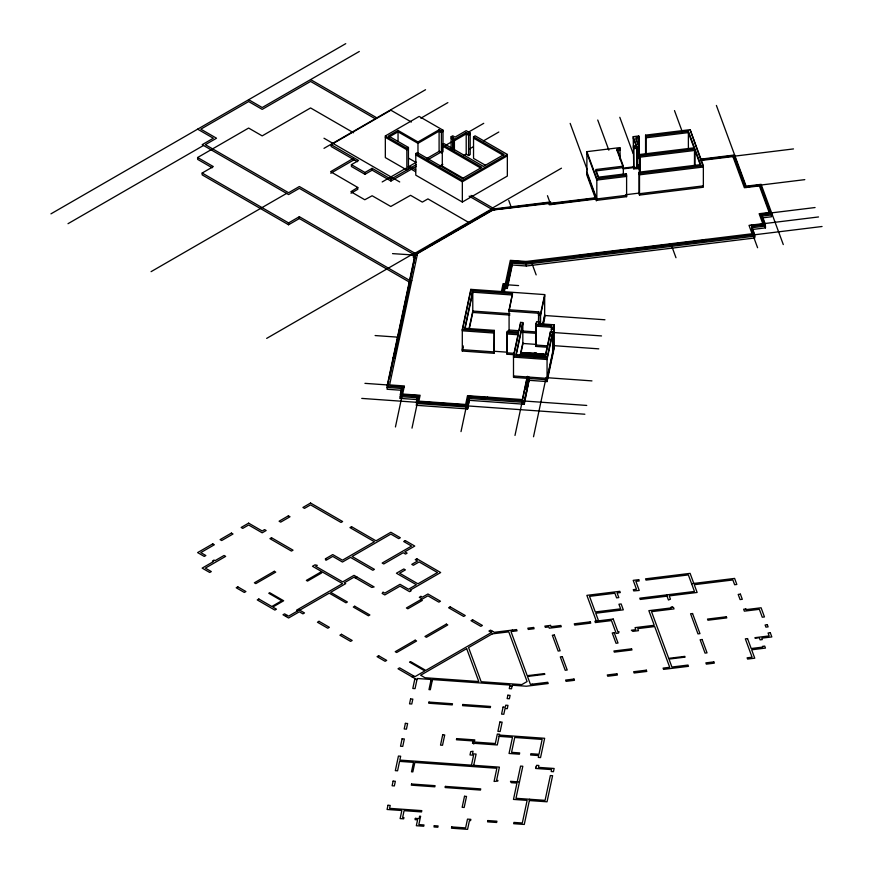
<?xml version="1.0" encoding="UTF-8"?>
<svg xmlns="http://www.w3.org/2000/svg" width="873" height="873" viewBox="0 0 873 873"><rect width="100%" height="100%" fill="white"/><g stroke="black" fill="none" stroke-linecap="round" stroke-linejoin="round"><path stroke-width="1.31" d="M387.099 387.426L401.864 388.474L401.864 390.307L387.099 389.26L387.099 387.426L414.948 256.466L413.355 255.549L413.355 257.393L414.948 258.31L413.824 263.602M387.656 386.619L388.791 381.326M389.347 378.686L395.818 348.262M396.386 345.61L404.537 307.252M405.105 304.612L413.256 266.243M394.029 357.744L410.452 280.473M394.476 357.777L410.899 280.506M401.864 387.088L400.15 395.163L417.61 396.397L416.356 402.278M400.15 396.549L417.61 397.782L417.61 399.627L400.15 398.383L401.864 388.474M400.15 398.383L401.864 390.307M402.759 387.154L401.154 394.705L418.614 395.949L417.359 401.831L466.826 405.334L468.692 396.549L487.712 397.892M403.206 387.186L401.656 394.487L419.116 395.72L417.861 401.602L466.422 405.039L468.299 396.255L487.767 397.641M395.436 426.962L402.169 395.305M551.038 204.609L550.568 203.333L493.07 209.989L416.541 254.163L417.316 254.621L389.609 384.906L404.385 385.953L402.66 394.029L420.12 395.273L418.865 401.144L465.647 404.461L467.513 395.676L522.338 399.561L527.117 377.081M469.478 400.347L524.302 404.232L529.387 378.489L524.302 402.398L469.478 398.503L467.644 408.946L416.399 405.312L417.61 397.782M416.399 405.312L417.61 399.627M411.991 428.141L417.48 402.355M544.676 295.98L540.562 315.295L538.325 315.131L538.728 313.265L509.079 311.159L512.506 293.623L472.784 290.807L464.818 328.281L494.249 330.365L494.249 351.994L493.965 353.292L462.297 351.044L462.297 329.416L470.82 289.356L544.676 294.594L544.676 318.067L543.268 324.68M470.82 290.742L462.297 330.791L493.965 333.039L494.249 331.751M465.091 328.368L472.784 292.193L512.506 295.009M463.127 345.784L462.297 349.669L493.965 351.906L494.249 350.619M462.297 351.044L463.127 347.17M468.932 329.154L472.784 311.061L509.865 313.691M469.216 329.241L472.784 312.447L472.784 290.807M461.009 431.611L466.488 405.836M467.601 405.912L469.478 397.128L586.743 405.443M467.644 408.946L469.478 398.503M501.408 291.593L503.099 283.638L505.336 283.79L510.323 260.34L526.244 261.474L752.1 233.757L749.012 225.354L762.795 223.663L759.139 213.721L769.178 212.499L759.379 185.884M502.215 292.019L503.885 284.216L506.122 284.369L511.109 260.918L526.135 261.987M502.63 292.237L504.278 284.5L506.515 284.663L511.502 261.213L526.146 262.249M503.645 291.724L505.052 285.089L507.3 285.242L512.287 261.791L526.343 262.795L822.05 226.5M503.928 291.778L505.052 286.464L507.3 286.628L512.287 263.177L526.343 264.17L754.785 236.136L754.785 237.98L526.343 266.014L512.287 265.01L507.3 288.461L505.052 288.308L504.212 292.291M487.374 398.394L487.647 397.106M509.079 331.413L509.079 309.773L512.506 293.623M514.524 354.744L507.06 354.22L507.06 332.591L507.333 331.293L518.529 332.089L518.256 334.763L507.06 333.966L507.333 332.678M526.244 261.474L526.343 262.795M507.333 351.546L507.06 352.834L514.524 353.369M507.06 354.22L507.333 331.293M554.159 346.406L547.065 379.744L513.499 377.365L513.499 355.737L520.592 322.399L522.829 322.552L522.829 344.191L520.373 355.726M518.038 335.778L513.499 357.112L547.065 359.49L552.62 333.388M519.173 330.441L520.592 323.774M522.829 322.552L516.008 354.602L545.101 356.664L550.383 331.849L552.62 332.013L552.62 353.641M516.281 354.7L522.829 323.938M520.101 355.627L522.829 342.805M520.952 354.285L533.261 355.158M521.323 352.539L533.632 353.412M526.921 355.627L527.478 352.976M547.644 347.258L535.64 346.406L535.64 324.778L536.655 321.635L538.892 321.788L538.892 323.174M535.913 324.865L535.64 326.153L551.649 327.288L551.649 325.913L535.64 324.778M538.325 324.581L538.728 311.879L509.079 309.773M538.892 321.788L538.488 323.665L554.159 324.778L554.159 348.251L547.065 381.588L529.387 380.333M540.562 324.745L540.562 313.909L544.676 294.594M514.994 435.441L527.565 376.328M525.502 388.965L528.012 377.147M525.95 388.998L528.46 377.18M533.523 356.61L534.331 352.801L536.568 352.965L535.76 356.773M535.64 346.406L535.913 323.479M524.302 401.013L529.365 377.245M533.97 357.144L534.822 353.161L535.935 353.249L535.094 357.232M535.029 353.51L534.385 355.235M535.596 353.554L535.498 355.311M542.755 323.861L544.676 314.847M542.984 324.156L544.676 316.222M536.622 355.387L546.4 356.413M536.993 353.652L545.538 354.58M542.591 356.664L543.148 354.089M551.234 331.926L551.649 325.913M545.385 356.741L550.383 333.235M547.065 381.588L547.065 358.116L552.62 332.013M553.471 349.637L553.471 328.008L554.159 324.778M554.159 326.153L553.471 329.383L551.234 329.23M533.512 436.751L546.083 377.638M552.62 352.266L547.065 378.369L513.499 375.979M553.471 348.262L554.159 345.031M471.464 765.163L473.581 755.21L470.001 754.959L470.7 751.664L473.068 751.238L472.511 753.825L476.091 754.076L473.57 765.97L471.464 765.163L399.856 760.088L400.674 756.214L398.437 756.051L395.327 770.652L397.575 770.804L399.572 761.376L413.507 762.369L411.499 771.797L412.842 771.896L414.85 762.456L496.868 768.273L494.074 781.455L497.785 781.062L497.926 780.418L496.584 780.32L499.389 767.138L473.701 765.315M517.231 781.782L520.57 766.09L522.807 766.243L515.987 798.282L545.079 800.345L550.361 775.54L552.598 775.704L547.044 801.796L529.365 800.552M529.638 799.253L524.28 824.45L513.651 823.697L513.924 822.41L522.316 822.999L527.128 800.388L513.477 799.417L516.947 783.081L511.185 782.666L510.454 781.302L519.468 781.946M493.965 353.292L494.249 330.365M50.95 213.852L345.752 43.65M359.305 51.474L262.206 107.532L248.652 99.708M68.007 223.695L203.529 145.453M212.194 167.78L197.614 159.355L197.614 157.522L248.63 128.058L262.184 135.882L310.57 107.946L353.565 132.761M409.426 282.11L299.33 218.545L288.57 224.765L202.154 174.873L202.154 173.029L213.318 166.579L197.614 157.522M323.992 148.355L425.544 89.723M357.439 161.691L331.162 146.511L331.162 144.678L390.875 110.205L411.369 122.034M385.331 135.948L406.851 148.377L406.851 170.006L385.331 157.587L385.331 135.948L419.171 116.415L443.004 130.175L443.004 151.804L441.411 152.731L439.097 151.389L439.097 129.761L441.411 131.092L443.004 130.175M151.073 271.656L286.595 193.413M439.097 129.761L417.971 141.961L398.044 130.448L388.518 135.948L408.444 147.461L408.444 169.089M420.851 118.204L447.871 102.61M388.518 137.334L398.044 131.834L417.971 143.336L439.097 131.136L441.411 132.478L443.004 131.55M353.194 158.46L330.605 171.675L357.788 187.477L357.788 189.321L351.011 193.228M330.769 173.258L354.383 159.617M416.399 166.339L390.951 181.038L372.138 170.17L364.958 174.316L351.415 166.492L351.415 164.648L358.585 160.512L331.162 144.678M351.415 164.648L364.958 172.472L372.138 168.336L390.951 179.194L416.399 164.495M406.851 148.377L408.444 147.461M408.444 148.836L406.851 149.752L385.331 137.334M202.154 173.029L288.57 222.921L299.33 216.7L410.605 280.942M485.312 165.183L473.537 158.384L473.537 136.755L475.13 135.839L507.344 154.434L507.344 176.062L462.341 202.045L415.788 175.167L415.788 153.528L417.381 152.611L462.341 178.572L481.831 167.321L442.295 144.492L442.295 166.121L463.225 178.201M357.788 187.477L350.87 191.711L364.794 199.753L372.138 195.759L390.788 206.475L410.55 195.312L422.336 202.11L427.923 198.891L470.296 223.357M451.134 148.89L451.134 136.712L452.738 135.784L455.04 137.126L466.204 130.677L470.187 132.98L470.187 154.608L468.594 155.536L466.204 154.15L463.847 155.514M442.295 144.492L443.888 143.565L483.424 166.394L504.147 154.434L473.537 136.755M452.814 149.239L452.814 138.414L453.447 138.043L453.447 148.879M452.814 138.414L454.407 139.331L466.204 132.521L468.594 133.907L470.187 132.98M382.178 181.955L405.803 168.314M408.16 166.95L416.432 162.182M445.95 145.136L451.854 141.732M468.386 132.183L483.74 123.322M426.81 158.493L439.534 151.138M470.187 134.366L468.594 135.282L466.204 133.907L454.407 140.717L451.134 138.087M427.966 159.661L440.69 152.317M439.337 166.35L442.84 164.331M469.663 148.847L473.155 146.828M483.653 140.771L498.81 132.019M415.788 153.528L462.341 180.405L507.344 154.434M507.344 155.809L462.341 181.791L415.788 154.914M266.669 338.397L412.951 253.934M492.667 207.916L561.47 168.194M413.355 254.163L493.07 208.145M429.931 245.335L493.07 208.876L494.02 209.433L549.87 202.58L550.339 203.846L596.554 198.182M430.247 245.52L493.07 209.247L493.878 209.716L549.532 202.885L550.001 204.162L596.641 198.433M413.355 255.549L493.07 209.52L494.314 210.24M285.7 616.349L287.293 615.421M354.656 577.544L356.249 576.627M299.734 610.183L329.23 593.149L345.97 602.817L347.399 601.988L330.66 592.32L345.73 583.622L344.289 582.793L354.023 577.173L371.8 587.442L374.113 586.94L354.023 575.34L342.696 581.876L315.677 566.271L317.27 565.355L314.957 564.842L312.49 566.271L342.543 583.622L296.547 610.183L297.737 610.871L288.57 616.163L284.587 613.861L282.994 614.778L288.57 618.008L299.33 611.787L302.92 613.861L304.513 612.944L299.734 610.183L297.344 610.642M355.453 578.002L357.046 577.086M412.132 676.913L413.726 675.997M491.052 632.27L492.645 631.354M639.211 137.257L635.893 137.661L639.254 146.773L639.254 168.402L633.776 168.871L633.22 136.657L638.741 135.981L639.211 137.257L639.211 158.886L638.741 135.981M645.573 135.14L690.128 129.673L703.354 165.619L703.354 187.248L639.505 195.083L639.036 193.817L639.036 172.177L700.681 164.615L694.952 149.054L640.258 155.765L639.789 154.488L694.482 147.777L688.382 131.223L646.042 136.417L645.573 135.14L645.573 154.074M596.357 200.888L586.885 175.135L586.885 151.662L619.852 147.613L620.321 159.726M598.103 177.263L595.768 170.922L623.333 167.54L617.124 150.669L617.124 149.283L620.321 148.89M633.22 136.657L636.504 145.573L633.307 145.966L633.776 147.242L639.254 146.773M617.124 150.669L620.321 150.276M623.333 174.284L623.333 166.154L595.768 169.537L598.572 177.143L626.137 173.76L626.607 175.037L626.607 196.665L596.826 200.321L586.885 173.301M623.093 168.14L633.82 166.819M700.408 159.181L734.63 154.979M623.093 168.849L639.254 167.016L638.414 164.746M700.67 159.683L733.931 155.601L745.422 186.8L760.416 184.956L771.514 214.922L771.514 216.755L761.813 217.955L761.813 216.111L771.514 214.922M700.692 159.945L733.593 155.907L745.073 187.106L760.067 185.262L770.248 212.892L760.208 214.125L763.864 224.055L751.402 225.583M735.044 156.092L793.492 148.923M700.408 160.567L734.63 156.365L746.12 187.564M586.885 151.662L596.826 178.692L626.607 175.037M639.036 172.177L639.505 173.454L703.354 165.619M626.607 176.422L596.826 180.067L586.885 153.048M703.354 166.994L639.505 174.829L639.036 173.563M596.357 197.669L551.038 203.234L550.568 201.958L494.314 208.865L470.973 195.388M625.788 194.723L639.156 193.086M626.607 195.29L549.303 204.773L548.833 203.496M703.354 185.873L639.505 193.708L639.036 192.431M761.343 184.978L804.797 179.642M760.787 185.763L744.374 187.717L732.894 156.529M771.612 212.859L815.066 207.534M770.783 213.099L760.743 214.332L764.399 224.263L751.5 225.845M771.852 213.492L761.813 214.725L765.468 224.656L751.686 226.347M765.043 223.51L818.536 216.951M751.686 227.733L765.468 226.042L765.468 227.886L751.686 229.577L751.686 227.733L754.785 236.136M574.194 256.116L706.082 239.933M574.292 256.378L706.181 240.184M691.602 583.699L734.608 578.417L736.834 584.463L734.63 584.735L732.873 579.967L694.275 584.703L697.134 592.461L669.231 595.888L670.442 599.173L668.445 600.013L666.557 594.884M667.027 596.161L640.236 599.445L639.767 598.18L694.461 591.468L688.371 574.914L646.02 580.109L645.551 578.832L690.106 573.365L693.806 583.426M392.534 253.628L417.185 255.243M512.211 262.118L523.407 262.904M507.388 284.794L518.584 285.58M409.557 280.419L411.794 280.571M538.325 313.756L540.562 313.909M544.752 315.502L604.956 319.78M472.784 312.447L509.865 315.066M551.234 327.844L553.471 328.008M553.362 332.515L601.53 335.93M509.079 330.027L518.507 330.692M522.556 330.987L536.033 331.936M522.556 332.362L536.033 333.322M462.297 329.416L493.965 331.664M507.06 332.591L518.256 333.377M536.251 343.755L535.64 345.031L547.644 345.883M523.134 343.482L536.568 344.431M554.246 345.686L598.78 348.851M375.117 335.548L397.499 337.131M520.766 352.496L534.189 353.445M534.756 353.489L535.869 353.565M536.426 353.609L545.832 354.274M493.692 351.23L507.278 352.201M520.395 354.242L533.818 355.191M536.055 355.355L545.461 356.02M513.499 355.737L547.065 358.116M393.123 357.679L395.371 357.843M547.436 377.736L591.959 380.89M524.608 388.9L526.845 389.063M364.947 383.356L387.328 384.938M404.101 387.252L387.099 386.041L414.948 255.091L299.352 188.35L288.592 194.57L202.176 144.678L213.339 138.229L197.636 129.16M361.749 398.404L584.877 414.228M416.399 403.468L467.644 407.102M414.74 679.369L416.988 679.521M430.913 680.514L432.255 680.602M509.799 686.102L512.036 686.265M499.389 735.077L544.654 738.285L540.54 757.6L538.303 757.437L538.706 755.571L530.588 754.992L530.871 753.705L538.979 754.272L542.144 739.42L514.721 737.478L511.567 752.33L519.675 752.908L519.402 754.196L509.046 753.464L512.484 737.314L499.116 736.365M473.537 138.141L502.979 155.132M451.134 136.712L453.447 138.043M442.295 145.867L480.663 168.031M310.592 79.596L376.045 117.386M374.452 118.302L310.592 81.44L262.206 109.376L248.652 101.552L200.823 129.16L216.526 138.229L205.362 144.678L288.592 192.726L299.352 186.516L414.948 253.246M408.597 158.177L415.635 162.236M469.117 196.152L491.477 209.062M410.168 166.721L415.712 169.919M408.564 167.638L415.461 171.621M323.992 138.229L399.725 181.955M783.288 244.571L761.114 184.334L746.12 186.178L716.395 105.447M762.653 192.671L764.05 196.48M764.988 199.011L770.117 212.957M761.813 216.111L765.468 226.042M761.813 217.955L763.188 221.677M764.104 224.154L765.468 227.886M736.004 161.942L734.63 156.365M738.307 168.183L744.734 185.654M751.216 225.081L754.785 234.761M752.122 230.778L753.454 234.379M752.908 234.99L757.589 247.725M702.896 165.761L690.128 129.673M694.013 147.886L688.382 132.598L646.042 137.803L645.573 136.526M700.681 166.001L694.952 150.429L640.258 157.14L639.789 155.863M674.491 110.587L682.337 131.899M705.897 239.42L706.366 240.697M638.741 137.367L639.211 138.643L635.893 139.047L639.254 148.148L633.776 148.617L633.307 147.351M633.22 138.043L636.035 145.682M638.741 156.234L639.211 157.511M671.304 244.997L675.986 257.731M638.414 166.121L639.254 168.402M619.797 117.298L633.176 153.648M638.185 167.256L639.996 172.188M633.307 166.219L633.776 167.496M617.124 149.283L623.333 166.154M626.137 195.399L626.607 196.665M597.732 120.005L608.841 150.178M570.167 123.388L587.289 169.908M586.885 171.916L596.826 198.946M574.008 255.614L574.478 256.88M547.458 195.683L549.794 202.056M508.752 200.43L511.087 206.803M531.471 262.162L536.164 274.897M598.551 620.834L595.746 613.228L623.311 609.845L621.15 603.952L618.935 604.225L620.638 608.841L595.277 611.951L589.537 596.357L614.898 593.247L616.6 597.863L618.804 597.59L617.102 592.974L620.299 592.581L619.83 591.305L586.863 595.353L596.335 621.107M512.287 630.088L512.757 631.365M528.994 675.484L529.278 676.248M532.192 684.17L532.661 685.447M694.952 149.054L694.952 165.281M694.482 151.858L694.482 165.357M688.382 131.223L688.382 148.803M646.042 136.417L646.042 153.997M640.258 155.765L640.258 171.992M639.789 154.488L639.789 172.068M639.505 173.454L639.505 195.083M637.039 168.675L636.974 146.85L636.974 168.478M633.776 147.242L633.776 168.871M626.137 173.76L626.137 175.146M619.852 147.613L619.852 148.999M596.826 178.692L596.826 200.321M550.383 331.849L550.383 335.93M538.728 311.879L538.728 322.715M536.251 323.512L536.251 345.141M526.343 264.17L526.343 266.014M524.302 402.398L524.302 404.232M520.592 322.399L520.592 326.48M512.287 263.177L512.287 265.01M507.3 286.628L507.3 288.461M505.052 286.464L505.052 288.308M470.82 289.356L470.82 293.437M468.594 133.907L468.594 155.536M466.204 132.521L466.204 154.15M462.341 180.405L462.341 202.045M454.407 139.331L454.407 150.167M441.411 131.092L441.411 152.731M417.971 141.961L417.971 154.139M414.948 256.466L414.948 258.31M398.044 130.448L398.044 141.284M390.951 179.194L390.951 181.038M372.138 168.336L372.138 170.17M364.958 172.472L364.958 174.316M299.33 216.7L299.33 218.545M288.57 222.921L288.57 224.765M387.972 805.277L387.077 809.478L401.842 810.526L400.129 818.601L403.653 818.852L403.926 817.554L402.639 817.466L404.079 810.679L421.539 811.923L421.812 810.624L389.587 808.343L390.209 805.441L387.972 805.277M393.101 781.117L392.119 785.765L394.356 785.929L395.349 781.28L393.101 781.117M402.104 738.798L400.521 746.229L402.759 746.393L404.341 738.962L402.104 738.798M405.388 723.357L404.199 728.977L406.436 729.141L407.626 723.521L405.388 723.357M410.583 698.946L409.535 703.845L411.772 704.009L412.82 699.098L410.583 698.946M414.926 678.528L412.809 688.47L415.046 688.633L417.207 678.496L431.131 679.478L428.981 689.615L430.324 689.714L432.473 679.576L510.028 685.065L509.265 688.622L511.502 688.786L512.265 685.229L526.321 686.222L548.211 683.537L547.742 682.271L530.435 684.388L527.51 676.466L544.828 674.338L544.545 673.574L527.227 675.702L510.989 631.583L517.056 630.841L516.587 629.564L494.293 632.303L490.539 630.131L488.945 631.048L491.455 632.499L425.806 670.399L410.496 661.57L409.546 662.116L424.845 670.955L414.926 676.684L399.616 667.845L398.023 668.773L414.926 678.528M411.576 783.998L411.325 785.165L434.83 786.824L435.07 785.667L411.576 783.998M428.992 702.078L428.752 703.245L452.247 704.915L452.498 703.747L428.992 702.078M415.341 818.372L415.068 819.66L417.589 819.834L416.334 825.716L423.721 826.24L423.994 824.952L418.844 824.581L420.622 816.255L419.607 816.179L419.095 818.634L415.341 818.372M442.709 734.793L440.516 745.127L442.524 745.269L444.728 734.935L442.709 734.793M434.285 825.683L434.012 826.971L437.82 827.244L438.093 825.945L434.285 825.683M445.372 786.398L445.121 787.555L480.477 790.065L480.728 788.897L445.372 786.398M462.788 704.478L462.548 705.646L490.299 707.61L490.539 706.443L462.788 704.478M456.666 738.602L456.426 739.769L474.552 741.046L474.792 739.889L456.666 738.602M451.745 826.917L451.472 828.204L467.579 829.35L469.456 820.565L470.569 820.642L470.842 819.354L467.491 819.114L465.625 827.899L451.745 826.917M472.773 741.908L472.489 743.261L473.603 743.349L473.482 743.927L474.737 743.36L497.283 744.964L499.563 734.237L497.326 734.073L495.329 743.512L472.773 741.908M464.512 796.274L462.155 807.329L464.174 807.47L466.52 796.416L464.512 796.274M499.902 721.993L497.905 731.367L500.142 731.519L502.139 722.157L499.902 721.993M503.077 707.075L501.571 714.114L503.808 714.267L505.041 708.527L507.278 708.68L507.977 705.351L505.74 705.198L505.314 707.228L503.077 707.075M507.868 695.214L507.148 698.607L509.385 698.76L510.105 695.377L507.868 695.214M487.854 820.555L487.581 821.853L496.639 822.486L496.923 821.198L487.854 820.555M535.891 767.171L535.618 768.469L551.627 769.593L551.212 771.536L553.449 771.699L554.137 768.469L538.466 767.356L538.87 765.479L536.633 765.326L535.891 767.171M212.761 543.857L197.614 552.598L204.271 556.439L205.864 555.523L200.801 552.598L214.354 544.774L212.761 543.857M231.41 533.087L220.094 539.623L221.687 540.54L233.004 534.003L231.41 533.087M248.63 523.145L241.134 527.467L242.738 528.394L248.63 524.989L262.184 532.814L266.167 530.511L264.574 529.584L262.184 530.97L248.63 523.145M288.406 515.823L279.087 521.214L280.68 522.13L290.011 516.751L288.406 515.823M310.57 503.034L302.92 507.453L304.513 508.37L310.57 504.878L341.027 522.458L342.62 521.53L310.57 503.034M213.994 560.215L212.401 561.143L213.318 561.666L202.154 568.116L209.727 572.481L211.321 571.564L205.341 568.116L225.671 556.374L224.077 555.457L214.911 560.75L213.994 560.215M271.514 537.735L269.921 538.652L291.44 551.081L293.033 550.165L271.514 537.735M237.794 586.842L236.201 587.769L244.331 592.461L245.924 591.534L237.794 586.842M274.297 571.291L254.37 582.793L255.811 583.622L275.737 572.121L274.297 571.291M351.546 526.692L349.953 527.608L374.43 541.74L342.456 560.193L332.733 554.584L325.323 558.862L326.12 559.32L325.4 559.735L326.196 560.193L332.733 556.417L342.456 562.037L350.51 557.389L372.836 570.276L374.43 569.349L352.103 556.472L390.853 534.101L398.743 538.652L400.336 537.735L390.853 532.257L376.023 540.824L351.546 526.692M258.834 598.998L257.24 599.915L274.864 610.085L276.457 609.168L272.791 607.051L283.67 600.766L269.713 592.712L268.764 593.269L281.75 600.766L271.83 606.495L258.834 598.998M320.533 572.208L306.347 580.403L307.547 581.091L321.733 572.895L320.533 572.208M405.279 540.583L403.686 541.511L411.576 546.062L382.156 563.052L383.76 563.969L403.206 552.74L405.519 554.071L407.113 553.155L404.799 551.823L414.762 546.062L405.279 540.583M416.836 558.764L415.242 559.691L417.556 561.023L411.772 564.362L413.366 565.278L419.149 561.939L437.482 572.535L417.949 583.808L399.616 573.223L405.399 569.883L403.806 568.967L396.429 573.223L416.356 584.724L408.542 589.242L400.02 584.31L384.786 593.105L383.04 592.09L382.156 593.422L384.786 594.95L400.02 586.154L409.579 591.676L411.183 590.759L410.146 590.159L440.669 572.535L416.836 558.764M319.027 621.314L317.434 622.242L327.79 628.222L329.383 627.305L319.027 621.314M354.733 606.222L353.303 607.051L368.45 615.792L369.879 614.963L354.733 606.222M341.507 634.3L339.913 635.217L350.597 641.382L352.19 640.466L341.507 634.3M420.906 596.368L419.313 597.296L422.336 599.042L427.923 595.822L438.879 602.152L440.472 601.224L427.923 593.978L422.336 597.197L420.906 596.368M420.906 599.587L406.392 607.968L407.833 608.797L422.336 600.417L420.906 599.587M450.195 606.844L448.602 607.761L463.672 616.458L465.265 615.541L450.195 606.844M378.653 655.743L377.06 656.66L385.113 661.308L386.706 660.392L378.653 655.743M415.166 640.182L395.229 651.695L396.669 652.524L416.596 641.011L415.166 640.182M446.332 624.119L424.965 636.461L426.406 637.29L447.773 624.948L446.332 624.119M472.599 619.775L471.005 620.692L480.816 626.356L482.409 625.439L472.599 619.775M466.673 648.65L420.644 675.222L424.976 677.732L478.786 681.54L466.673 648.65M492.252 633.874L468.572 647.548L481.154 681.715L521.803 684.596L527.074 681.551L508.784 631.856L492.252 633.874M638.72 579.672L633.198 580.349L636.482 589.264L633.285 589.657L633.754 590.923L639.232 590.454L635.871 581.353L639.189 580.949L638.72 579.672M740.402 594.142L738.187 594.415L740.086 599.576L742.301 599.304L740.402 594.142M672.177 607.008L671.075 607.139L671.359 607.903L648.857 610.663L654.237 625.275L635.053 627.632L635.795 629.673L631.386 630.208L632.849 631.365L638.479 630.677L637.726 628.636L654.706 626.552L669.711 667.299L663.087 668.107L663.556 669.384L688.481 666.328L688.011 665.051L671.915 667.027L668.991 659.104L685.098 657.129L684.814 656.365L668.718 658.34L651.531 611.667L674.032 608.907L673.487 607.444L672.177 607.008M533.621 627.469L527.827 628.178L528.296 629.455L534.09 628.746L533.621 627.469M550.547 625.395L544.872 626.094L545.341 627.36L548.811 626.934L549.281 628.211L561.295 626.738L560.826 625.461L551.016 626.672L550.547 625.395M590.279 621.849L574.281 623.813L574.75 625.09L590.748 623.126L590.279 621.849M613.217 619.033L594.906 621.281L595.375 622.558L611.471 620.583L616.196 633.405L618.51 633.121L619.033 631.725L617.931 631.866L613.217 619.033M692.551 613.523L690.565 613.763L697.974 633.885L699.96 633.645L692.551 613.523M745.858 608.983L743.654 609.245L744.353 611.155L759.357 609.321L762.26 617.211L764.464 616.938L761.092 607.772L746.099 609.616L745.858 608.983M554.322 635.009L552.336 635.26L558.153 651.051L560.128 650.8L554.322 635.009M726.369 616.764L707.512 619.077L707.927 620.223L726.783 617.909L726.369 616.764M614.221 632.718L612.235 632.958L616.032 643.281L618.019 643.03L614.221 632.718M767.323 624.708L765.119 624.981L765.916 627.141L768.12 626.879L767.323 624.708M562.288 656.66L560.302 656.9L565.224 670.268L567.21 670.028L562.288 656.66M702.121 639.494L700.135 639.745L705.057 653.113L707.043 652.873L702.121 639.494M631.561 648.825L613.915 650.985L614.33 652.131L631.976 649.97L631.561 648.825M770.281 632.729L768.076 633.001L769.157 635.926L754.927 637.672L755.134 638.25L759.324 637.737L760.11 639.865L762.315 639.593L761.791 638.163L771.83 636.93L770.281 632.729M747.539 638.589L745.335 638.85L752.079 657.194L747.124 657.795L747.594 659.071L754.763 658.198L751.664 649.785L765.446 648.093L764.715 646.096L762.5 646.358L762.773 647.089L751.195 648.519L747.539 638.589M573.987 679.041L565.606 680.078L566.075 681.344L574.456 680.318L573.987 679.041M616.884 673.781L607.292 674.96L607.761 676.237L617.353 675.058L616.884 673.781M646.326 670.169L633.645 671.73L634.114 672.996L646.795 671.446L646.326 670.169M713.819 661.887L705.875 662.858L706.344 664.135L714.289 663.164L713.819 661.887"/></g></svg>
